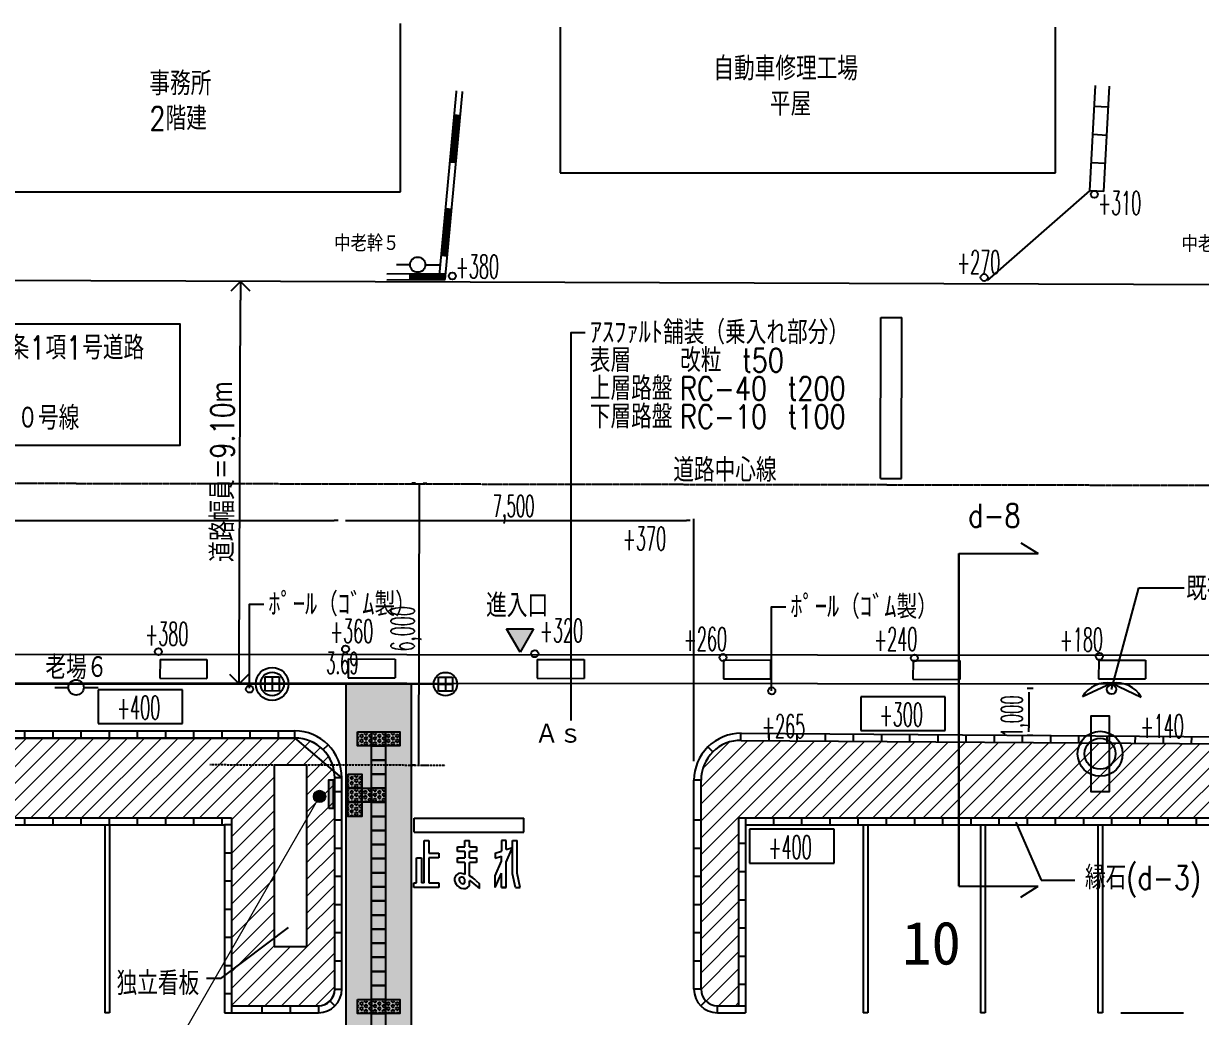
# Model space of a CAD drawing. Header units: millimetres. Extents: x 3721 to 423725, y 3529 to 115772.
# Drawn here: x 36546 to 61611, y 85933 to 107074 of the extents above; entities that cross this region are included whole.
import ezdxf

# ---------------------------------------------------------------- set-up
doc = ezdxf.new("R2010")
doc.units = ezdxf.units.MM
doc.header["$LTSCALE"] = 0.2
doc.linetypes.add('CENTER', pattern=[50.8, 31.75, -6.35, 6.35, -6.35])
doc.linetypes.add('HIDDEN', pattern=[0.375, 0.25, -0.125])
doc.layers.get('Defpoints').update_dxf_attribs({"color": 40})
for name, color, linetype in [('0-1', 7, 'Continuous'), ('0-9', 7, 'Continuous'), ('1_文字', 3, 'Continuous'), ('20_チェッカー', 1, 'Continuous'), ('92 設備記述', 3, 'Continuous'), ('A_緑地', 3, 'Continuous'), ('歩行者通路', 1, 'Continuous')]:
    doc.layers.add(name, color=color, linetype=linetype)
doc.layers.add('A_通芯', color=8, linetype='Continuous', plot=False)
doc.layers.add('改修範囲', color=1, linetype='Continuous', lineweight=9, true_color=0xff0000)
doc.layers.add('改修記述', color=1, linetype='Continuous', lineweight=9, true_color=0xff0000)
doc.styles.get("Standard").update_dxf_attribs({"font": 'simplex.shx', "width": 0.8, "height": 700, "bigfont": 'extfont2.shx'})
doc.styles.add('Standard-A', font='romans.shx', dxfattribs={"bigfont": 'extfont2.shx'})
doc.styles.add('ゴシック', font='MS Gothic.ttf', dxfattribs={"height": 4})
pattern_1 = [(0, (-428806.58, -4500), (0, 54.992613), [31.75, -63.5]), (120, (-428806.58, -4500), (-47.625, -27.4963066), [31.75, -63.5]), (60, (-428774.83, -4500), (-47.625, 27.4963066), [31.75, -63.5])]
pattern_2 = [(0, (-428806.58, 1200), (0, 54.992613), [31.75, -63.5]), (120, (-428806.58, 1200), (-47.625, -27.4963066), [31.75, -63.5]), (60, (-428774.83, 1200), (-47.625, 27.4963066), [31.75, -63.5])]

msp = doc.modelspace()

# ---------------------------------------------------------------- hatches: boundary and pattern name
at = {"layer": '1_文字'}
h = msp.add_hatch(color=8, dxfattribs=at)
h.dxf.hatch_style = 1
h.paths.add_polyline_path([(46833.6, 94186.8), (47121.8, 93687.6), (47410, 94186.8)])
at = {"layer": '20_チェッカー', "transparency": 33554687}
h = msp.add_hatch(dxfattribs=at)
h.set_pattern_fill('HEX', color=256, scale=10)
h.set_pattern_definition(pattern_2)
h.paths.add_polyline_path([(43957.8, 91992.9), (43657.8, 91992.9), (43657.8, 91692.9), (43957.8, 91692.9)])
h = msp.add_hatch(dxfattribs=at)
h.set_pattern_fill('HEX', color=256, scale=10)
h.set_pattern_definition(pattern_2)
h.paths.add_polyline_path([(44257.8, 91992.9), (43957.8, 91992.9), (43957.8, 91692.9), (44257.8, 91692.9)])
h = msp.add_hatch(dxfattribs=at)
h.set_pattern_fill('HEX', color=256, scale=10)
h.set_pattern_definition(pattern_2)
h.paths.add_polyline_path([(44557.8, 91992.9), (44257.8, 91992.9), (44257.8, 91692.9), (44557.8, 91692.9)])
h = msp.add_hatch(dxfattribs=at)
h.set_pattern_fill('HEX', color=256, scale=10)
h.set_pattern_definition([(0, (-429014.95, 300), (0, 54.992613), [31.75, -63.5]), (120, (-429014.95, 300), (-47.625, -27.4963066), [31.75, -63.5]), (60, (-428983.2, 300), (-47.625, 27.4963066), [31.75, -63.5])])
h.paths.add_polyline_path([(43749.5, 91092.9), (43449.5, 91092.9), (43449.5, 90792.9), (43749.5, 90792.9)])
h = msp.add_hatch(dxfattribs=at)
h.set_pattern_fill('HEX', color=256, scale=10)
h.set_pattern_definition([(0, (-429014.95, 0), (0, 54.992613), [31.75, -63.5]), (120, (-429014.95, 0), (-47.625, -27.4963066), [31.75, -63.5]), (60, (-428983.2, 0), (-47.625, 27.4963066), [31.75, -63.5])])
h.paths.add_polyline_path([(43749.5, 90792.9), (43449.5, 90792.9), (43449.5, 90492.9), (43749.5, 90492.9)])
h = msp.add_hatch(dxfattribs=at)
h.set_pattern_fill('HEX', color=256, scale=10)
h.set_pattern_definition([(0, (-429106.58, 0), (0, 54.992613), [31.75, -63.5]), (120, (-429106.58, 0), (-47.625, -27.4963066), [31.75, -63.5]), (60, (-429074.83, 0), (-47.625, 27.4963066), [31.75, -63.5])])
h.paths.add_polyline_path([(43957.8, 90792.9), (43749.5, 90792.9), (43749.5, 90492.9), (43957.8, 90492.9)])
h = msp.add_hatch(dxfattribs=at)
h.set_pattern_fill('HEX', color=256, scale=10)
h.set_pattern_definition([(0, (-428806.58, 0), (0, 54.992613), [31.75, -63.5]), (120, (-428806.58, 0), (-47.625, -27.4963066), [31.75, -63.5]), (60, (-428774.83, 0), (-47.625, 27.4963066), [31.75, -63.5])])
h.paths.add_polyline_path([(44257.8, 90792.9), (43957.8, 90792.9), (43957.8, 90492.9), (44257.8, 90492.9)])
h = msp.add_hatch(dxfattribs=at)
h.set_pattern_fill('HEX', color=256, scale=10)
h.set_pattern_definition([(0, (-429014.95, -300), (0, 54.992613), [31.75, -63.5]), (120, (-429014.95, -300), (-47.625, -27.4963066), [31.75, -63.5]), (60, (-428983.2, -300), (-47.625, 27.4963066), [31.75, -63.5])])
h.paths.add_polyline_path([(43749.5, 90492.9), (43449.5, 90492.9), (43449.5, 90192.9), (43749.5, 90192.9)])
h = msp.add_hatch(dxfattribs=at)
h.set_pattern_fill('HEX', color=256, scale=10)
h.set_pattern_definition(pattern_1)
h.paths.add_polyline_path([(43957.8, 86292.9), (43657.8, 86292.9), (43657.8, 85992.9), (43957.8, 85992.9)])
h = msp.add_hatch(dxfattribs=at)
h.set_pattern_fill('HEX', color=256, scale=10)
h.set_pattern_definition(pattern_1)
h.paths.add_polyline_path([(44257.8, 86292.9), (43957.8, 86292.9), (43957.8, 85992.9), (44257.8, 85992.9)])
h = msp.add_hatch(dxfattribs=at)
h.set_pattern_fill('HEX', color=256, scale=10)
h.set_pattern_definition(pattern_1)
h.paths.add_polyline_path([(44557.8, 86292.9), (44257.8, 86292.9), (44257.8, 85992.9), (44557.8, 85992.9)])
at = {"layer": 'A_緑地', "lineweight": 5}
h = msp.add_hatch(dxfattribs=at)
h.set_pattern_fill('ANSI31', color=8, scale=80)
h.set_pattern_definition([(45, (-1483.72, -3346.7), (-179.6051, 179.6051), [])])
h.paths.add_polyline_path([(20974.5, 90159.2), (40974.5, 90159.2), (40974.5, 86159.2), (42824.5, 86159.2, 0.4142161), (43174.5, 86509.2), (43174.4, 91009.4, 0.4142129), (42324.4, 91859.4), (20974.5, 91859.2)])
h.paths.add_polyline_path([(41882.5, 87424.5), (42582.4, 87424.5), (42582.4, 91284.5), (41882.5, 91284.5)], flags=16)
h = msp.add_hatch(dxfattribs=at)
h.set_pattern_fill('ANSI31', color=8, scale=80)
h.set_pattern_definition([(45, (-128275.32, -11562.6), (-179.60512, 179.60512), [])])
edge = h.paths.add_edge_path()
edge.add_line((83157.9, 74562.2), (83157.9, 64762.2))
edge.add_line((83157.9, 64762.2), (82174.5, 64762.2))
edge.add_line((82174.5, 64762.2), (82174.5, 60008.5))
edge.add_line((82174.5, 60008.5), (85170, 60008.5))
edge.add_line((85170, 60008.5), (83260.6, 73913.2))
edge.add_line((83260.6, 73913.2), (83405.9, 73933.1))
edge.add_line((83405.9, 73933.1), (82207.9, 82870.6))
edge.add_line((82207.9, 82870.6), (82077.5, 82852.4))
edge.add_line((82077.5, 82852.4), (80985.7, 90661.9))
edge.add_line((80985.7, 90661.9), (81115.3, 90732.8))
edge.add_line((81115.3, 90732.8), (80130, 91599.2))
edge.add_line((80130, 91599.2), (63680.2, 91722.9))
edge.add_line((63680.2, 91722.9), (51830.5, 91811.9))
edge.add_arc((51824.4, 90961.9), 850, 89.59182, 180.00049)
edge.add_line((50974.4, 90961.9), (50974.5, 86512.3))
edge.add_arc((51324.5, 86512.3), 350, 180.00049, 270)
edge.add_line((51324.5, 86162.3), (51774.5, 86162.3))
edge.add_line((51774.5, 86162.3), (51774.5, 90162.2))
edge.add_line((51774.5, 90162.2), (79624.5, 90162.2))
edge.add_line((79624.5, 90162.2), (79624.5, 86162.2))
edge.add_line((79624.5, 86162.2), (80757.9, 86162.2))
edge.add_line((80757.9, 86162.2), (80757.9, 76462.2))
edge.add_line((80757.9, 76462.2), (49557.9, 76462.1))
edge.add_line((49557.9, 76462.1), (49557.9, 74562.2))
edge.add_line((49557.9, 74562.2), (83157.9, 74562.2))
at = {"layer": '改修範囲', "transparency": 33554687}
h = msp.add_hatch(dxfattribs=at)
h.set_pattern_fill('ANSI36', color=256, scale=70)
h.set_pattern_definition([(45, (56287.12, 0), (117.86586, 432.1748), [555.625, -111.125, 0, -111.125])])
h.paths.add_polyline_path([(44807.8, 93011), (43407.8, 93011), (43407.9, 74242.9), (39665.9, 74242.9), (39665.9, 61008.5), (41065.9, 61008.5), (41065.9, 61742.9), (41855.1, 61742.9), (41852.6, 53228.5), (39487.9, 53228.5), (39487.9, 51257.4), (41845.9, 51257.4), (41845.9, 37058.5), (43245.9, 37058.5), (43245.9, 63142.9), (41065.9, 63142.9), (41065.9, 72842.9), (44807.8, 72842.9)])
at = {"layer": '改修記述'}
h = msp.add_hatch(color=256, dxfattribs=at)
h.dxf.hatch_style = 1
h.paths.add_polyline_path([(42981.2, 90617, -1), (42719.3, 90617, -1)])
at = {"layer": '歩行者通路', "transparency": 33554687}
h = msp.add_hatch(dxfattribs=at)
h.set_pattern_fill('ANGLE', color=256, angle=90)
h.set_pattern_definition([(90, (86106.004, 16108.5774), (-6.985, 4e-16), [5.08, -1.905]), (180, (86106.004, 16108.5774), (-9e-16, -6.985), [5.08, -1.905])])
h.paths.add_polyline_path([(43049.3, 90788.8), (43049.3, 90362.8), (43141.5, 90362.8), (43141.5, 90881)])
h.paths.add_polyline_path([(43091.3, 90972.2), (43049.3, 90930.3), (43049.3, 90788.8), (43141.5, 90881), (43141.5, 90972.2)])
h.paths.add_polyline_path([(43049.3, 90972.2), (43049.3, 90930.3), (43091.3, 90972.2)], flags=17)

# ---------------------------------------------------------------- linework, layer by layer
at = {"layer": '0-1', "color": 8, "linetype": 'Continuous'}
for p, q in [((44573.3, 103487.6), (44573.3, 107073.6)), ((47977.3, 106999.6), (47977.3, 103894.6)), ((58521.3, 103894.6), (58521.3, 106999.6)), ((45583, 103626.4), (45767.7, 105617.9)), ((45707.4, 103614.9), (45892.2, 105606.3)), ((45767.7, 105617.9), (45769.7, 105639.4)), ((45767.7, 105617.9), (45769.7, 105639.4)), ((45892.2, 105606.3), (45894.2, 105627.8)), ((45892.2, 105606.3), (45894.2, 105627.8)), ((59254.5, 103510.1), (59372.2, 105756)), ((59554.1, 103494.4), (59671.8, 105740.3)), ((59648.3, 105292), (59348.7, 105307.6)), ((45641.6, 104123.1), (45734, 105118.9)), ((45746.4, 105117.7), (45654, 104122)), ((45666.5, 104120.8), (45758.9, 105116.6)), ((45771.3, 105115.4), (45678.9, 104119.7)), ((45691.4, 104118.5), (45783.8, 105114.3)), ((45796.2, 105113.1), (45703.8, 104117.4)), ((45716.3, 104116.2), (45808.7, 105111.9)), ((45846, 105108.5), (45721.5, 105120)), ((45821.1, 105110.8), (45728.7, 104115.1)), ((45741.2, 104113.9), (45833.6, 105109.6)), ((59616.9, 104692.8), (59317.3, 104708.5)), ((45753.6, 104112.8), (45629.2, 104124.3)), ((59585.5, 104093.6), (59285.9, 104109.3)), ((47977.3, 103894.6), (58521.3, 103894.6)), ((45398.2, 101635), (45583, 103626.4)), ((45522.6, 101623.4), (45707.4, 103614.9)), ((35028.3, 103487.6), (44573.3, 103487.6)), ((57074, 101602.6), (59254.5, 103510.1)), ((59554.1, 103494.4), (59254.5, 103510.1)), ((45456.8, 102131.7), (45549.2, 103127.4)), ((45561.7, 103126.3), (45469.3, 102130.5)), ((45481.7, 102129.4), (45574.1, 103125.1)), ((45586.6, 103124), (45494.2, 102128.2)), ((45506.6, 102127.1), (45599, 103122.8)), ((45611.5, 103121.6), (45519, 102125.9)), ((45531.5, 102124.8), (45623.9, 103120.5)), ((45661.2, 103117), (45536.8, 103128.6)), ((45661.2, 103117), (45536.8, 103128.6)), ((45636.3, 103119.3), (45543.9, 102123.6)), ((45556.4, 102122.4), (45648.8, 103118.2)), ((45568.8, 102121.3), (45444.4, 102132.9)), ((45568.8, 102121.3), (45444.4, 102132.9)), ((44489.3, 101940.7), (44777.9, 101939.8)), ((45102.9, 101938.9), (45412.9, 101938.1)), ((95278.5, 101387.3), (33159.8, 101613.4)), ((41167.3, 101584.6), (41131.3, 101584.6)), ((44282, 101742.8), (45522.1, 101748.4)), ((44282.6, 101617.8), (45522.6, 101623.4)), ((44782.6, 101620.1), (44782, 101745.1)), ((44782.1, 101732.6), (45522.1, 101735.9)), ((45522.2, 101723.4), (44782.2, 101720.1)), ((44782.2, 101707.6), (45522.2, 101710.9)), ((45522.3, 101698.4), (44782.3, 101695.1)), ((44782.3, 101682.6), (45522.4, 101685.9)), ((45522.4, 101673.4), (44782.4, 101670.1)), ((44782.4, 101657.6), (45522.5, 101660.9)), ((45522.5, 101648.4), (44782.5, 101645.1)), ((44782.5, 101632.6), (45522.6, 101635.9)), ((54795.1, 97385.4), (54800.6, 100816.3)), ((54800.6, 100816.3), (55250.6, 100815.6)), ((55245.1, 97384.7), (55250.6, 100815.6)), ((44896.5, 97286.1), (44816.5, 97286.1)), ((44965.2, 91286.1), (44976.5, 97286.1)), ((45056.5, 97286.1), (45136.5, 97286.1)), ((54795.1, 97385.4), (55245.1, 97384.7)), ((50824.3, 91368), (50824.3, 96527)), ((20984.3, 96491), (43164.3, 96491)), ((43244.3, 96491), (43164.3, 96491)), ((43404.3, 96491), (43484.3, 96491)), ((43484.3, 96491), (50664.3, 96491)), ((50744.3, 96491), (50664.3, 96491)), ((57788.3, 96019.6), (58156.3, 95786.6)), ((56465.3, 88704.6), (56465.3, 95786.6)), ((56465.3, 95786.6), (56465.3, 88704.6)), ((56465.3, 95786.6), (58156.3, 95786.6)), ((59717.2, 92896.5), (60296.4, 95057.9)), ((60296.4, 95057.9), (61265.9, 95057.9)), ((8158, 93669), (95278.5, 93596.6)), ((39452.9, 93533.9), (39451.8, 93133.9)), ((39452.9, 93533.9), (40452.9, 93531.1)), ((40452.9, 93531.1), (40451.8, 93131.1)), ((43458.5, 93545.2), (43457.4, 93145.2)), ((43458.5, 93545.2), (44458.5, 93542.4)), ((44458.5, 93542.4), (44457.4, 93142.4)), ((47486.5, 93534), (47485.4, 93134)), ((47486.5, 93534), (48486.5, 93531.2)), ((48486.5, 93531.2), (48485.4, 93131.2)), ((51453.3, 93522.9), (51452.2, 93122.9)), ((51453.3, 93522.9), (52453.3, 93520.1)), ((52453.3, 93520.1), (52452.2, 93120.1)), ((55489.6, 93511.6), (55488.5, 93111.6)), ((55489.6, 93511.6), (56489.6, 93508.8)), ((56489.6, 93508.8), (56488.5, 93108.8)), ((59444.1, 93520.9), (59443, 93120.9)), ((59444.1, 93520.9), (60444.1, 93518.1)), ((60444.1, 93518.1), (60443, 93118.1)), ((8158, 93050.6), (95278.5, 92994.7)), ((39451.8, 93133.9), (40451.8, 93131.1)), ((41136.3, 93012.6), (41172.3, 93012.6)), ((43457.4, 93145.2), (44457.4, 93142.4)), ((45381.9, 92859.6), (45382.7, 93159.6)), ((45382.3, 93009.6), (45682.3, 93008.7)), ((45382.7, 93159.6), (45682.7, 93158.7)), ((45532.7, 93159.2), (45531.9, 92859.2)), ((45682.7, 93158.7), (45681.9, 92858.7)), ((47485.4, 93134), (48485.4, 93131.2)), ((51452.2, 93122.9), (52452.2, 93120.1)), ((55488.5, 93111.6), (56488.5, 93108.8)), ((59724.7, 93030), (59098.3, 92736.5)), ((59443, 93120.9), (60443, 93118.1)), ((59724.7, 93030), (60349.4, 92733.1)), ((37213.5, 92939), (37502.1, 92938.2)), ((37827.1, 92937.3), (38137.2, 92936.4)), ((39934.3, 92889.6), (38134.3, 92889.6)), ((38134.3, 92889.6), (38134.3, 92169.6)), ((39934.3, 92169.6), (39934.3, 92889.6)), ((45681.9, 92858.7), (45381.9, 92859.6)), ((58047.4, 92915.9), (57923.4, 92915.9)), ((57959.4, 92835.9), (57959.4, 92755.9)), ((57959.4, 92755.9), (57959.4, 92075.9)), ((54376.3, 92740.5), (54376.3, 92020.5)), ((56176.3, 92740.5), (54376.3, 92740.5)), ((56176.3, 92020.5), (56176.3, 92740.5)), ((20974.5, 92012.2), (42324.4, 92012.4)), ((36574.5, 91862.3), (36574.5, 92012.3)), ((37174.5, 91862.3), (37174.5, 92012.3)), ((37774.5, 91862.3), (37774.5, 92012.3)), ((38134.3, 92169.6), (39934.3, 92169.6)), ((38374.5, 91862.3), (38374.5, 92012.3)), ((38974.5, 91862.3), (38974.5, 92012.3)), ((39574.5, 91862.3), (39574.5, 92012.3)), ((40174.5, 91862.3), (40174.5, 92012.3)), ((40774.5, 91862.4), (40774.5, 92012.4)), ((41374.5, 91862.4), (41374.5, 92012.4)), ((41974.5, 91862.4), (41974.5, 92012.4)), ((42324.4, 91862.4), (42324.4, 92012.4)), ((54376.3, 92020.5), (56176.3, 92020.5)), ((57959.4, 91995.9), (57959.4, 92075.9)), ((20974.5, 91862.2), (42324.4, 91862.4)), ((43324.4, 91012.4), (42324.4, 91862.4)), ((51823.3, 91811.9), (51824.4, 91961.9)), ((51830.8, 91811.9), (63680.2, 91722.9)), ((51831.9, 91961.9), (63681.3, 91872.9)), ((52423.3, 91807.4), (52424.4, 91957.4)), ((53023.3, 91802.9), (53024.4, 91952.9)), ((53623.3, 91798.4), (53624.4, 91948.4)), ((54223.2, 91793.9), (54224.4, 91943.9)), ((54823.2, 91789.4), (54824.3, 91939.4)), ((55423.2, 91784.9), (55424.3, 91934.9)), ((56023.2, 91780.4), (56024.3, 91930.4)), ((56623.2, 91775.9), (56624.3, 91925.9)), ((57223.2, 91771.4), (57224.3, 91921.4)), ((57823.1, 91766.9), (57824.3, 91916.9)), ((58039.4, 91915.9), (57923.4, 91915.9)), ((58423.1, 91762.4), (58424.2, 91912.4)), ((59023.1, 91757.9), (59024.2, 91907.9)), ((59623.1, 91753.4), (59624.2, 91903.4)), ((60223.1, 91748.9), (60224.2, 91898.9)), ((60823.1, 91744.4), (60824.2, 91894.4)), ((61423, 91739.9), (61424.2, 91889.9)), ((42925.5, 91613.4), (43031.5, 91719.5)), ((51225.7, 91565.2), (51120, 91671.6)), ((44885.2, 91286.1), (44805.2, 91286.1)), ((45045.2, 91286.1), (45125.2, 91286.1)), ((43324.4, 91012.4), (43174.4, 91012.4)), ((43174.5, 86512.2), (43174.4, 91012.4)), ((43324.5, 86512.2), (43324.4, 91012.4)), ((50974.4, 90961.9), (50824.4, 90961.9)), ((50824.5, 86512.3), (50824.4, 90961.9)), ((50974.5, 86512.3), (50974.4, 90961.9)), ((43324.4, 90712.2), (43174.4, 90712.2)), ((20974.5, 90162.2), (40974.5, 90162.2)), ((20974.5, 90012.2), (40824.5, 90012.2)), ((36574.5, 90012.3), (36574.5, 90162.3)), ((37174.5, 90012.3), (37174.5, 90162.3)), ((37774.5, 90012.3), (37774.5, 90162.3)), ((38274.5, 90012.2), (38274.5, 86012.2)), ((38374.5, 90012.3), (38374.5, 90162.3)), ((38374.5, 90012.2), (38374.5, 86012.2)), ((38974.5, 90012.3), (38974.5, 90162.3)), ((39574.5, 90012.3), (39574.5, 90162.3)), ((40174.5, 90012.3), (40174.5, 90162.3)), ((40774.5, 90012.3), (40774.5, 90162.3)), ((40974.5, 90012.2), (40824.5, 90012.2)), ((40824.5, 90012.2), (40824.5, 86012.2)), ((40974.5, 90162.2), (40974.5, 86012.2)), ((43324.4, 90112.2), (43174.4, 90112.2)), ((44865.8, 89855.6), (44865.8, 90155.6)), ((44865.8, 90155.6), (47199.1, 90155.6)), ((47199.1, 89855.6), (47199.1, 90155.6)), ((50974.4, 90112.3), (50824.4, 90112.3)), ((51774.5, 90162.2), (51774.5, 86162.3)), ((51774.5, 90162.2), (79624.5, 90162.2)), ((51924.5, 90162.2), (51924.5, 86012.2)), ((51924.5, 90012.2), (79474.5, 90012.2)), ((52524.5, 90012.2), (52524.5, 90162.2)), ((53124.5, 90012.2), (53124.5, 90162.2)), ((53724.5, 90012.2), (53724.5, 90162.2)), ((54324.5, 90012.2), (54324.5, 90162.2)), ((54424.5, 90012.2), (54424.5, 86012.2)), ((54524.5, 90012.2), (54524.5, 86012.2)), ((54924.5, 90012.2), (54924.5, 90162.2)), ((55524.5, 90012.2), (55524.5, 90162.2)), ((56124.5, 90012.2), (56124.5, 90162.2)), ((56724.5, 90012.2), (56724.5, 90162.2)), ((56924.5, 90012.2), (56924.5, 86012.2)), ((57024.5, 90012.2), (57024.5, 86012.2)), ((57324.5, 90012.2), (57324.5, 90162.2)), ((57924.5, 90012.2), (57924.5, 90162.2)), ((58524.5, 90012.2), (58524.5, 90162.2)), ((59124.5, 90012.2), (59124.5, 90162.2)), ((59424.5, 90012.2), (59424.5, 86012.2)), ((59524.5, 90012.2), (59524.5, 86012.2)), ((59724.5, 90012.2), (59724.5, 90162.2)), ((60324.5, 90012.2), (60324.5, 90162.2)), ((60924.5, 90012.2), (60924.5, 90162.2)), ((61524.5, 90012.2), (61524.5, 90162.2)), ((44865.8, 89855.6), (47199.1, 89855.6)), ((52008.1, 89918.4), (52008.1, 89198.4)), ((53808.1, 89918.4), (52008.1, 89918.4)), ((53808.1, 89198.4), (53808.1, 89918.4)), ((43324.4, 89512.2), (43174.4, 89512.2)), ((45074.9, 88776), (45075, 89676)), ((45075, 89676), (45175, 89676)), ((45175, 89676), (45175, 89409.3)), ((45791.6, 89442.7), (45791.6, 89542.7)), ((45791.6, 89542.7), (45941.6, 89542.7)), ((45941.6, 89542.7), (45941.6, 89676)), ((45941.6, 89676), (46041.6, 89676)), ((46041.6, 89542.7), (46041.6, 89676)), ((46041.6, 89542.7), (46191.6, 89542.7)), ((46041.6, 89542.7), (46191.6, 89542.7)), ((46191.6, 89542.7), (46191.6, 89442.7)), ((46725, 89676), (46725, 89453)), ((46825, 89676), (46725, 89676)), ((46824.9, 89220.4), (46957.2, 89529)), ((46825, 89485.7), (46825, 89676)), ((46825, 89485.7), (46957.2, 89529)), ((46958.3, 89676), (47058.3, 89676)), ((46958.3, 88970.7), (46958.3, 89676)), ((47058.3, 88981.5), (47058.3, 89676)), ((50974.4, 89512.3), (50824.4, 89512.3)), ((51924.4, 89612.3), (51774.4, 89612.3)), ((40974.5, 89412.2), (40824.5, 89412.2)), ((44918.3, 89309.3), (45018.3, 89309.3)), ((44918.3, 88776), (44918.3, 89309.3)), ((45018.3, 89309.3), (45018.3, 88776)), ((45175, 89309.3), (45174.9, 88776)), ((45175, 89409.3), (45391.6, 89409.3)), ((45175, 89409.3), (45391.6, 89409.3)), ((45391.6, 89309.4), (45175, 89309.3)), ((45391.6, 89409.3), (45391.6, 89309.4)), ((45941.6, 89442.7), (45791.6, 89442.7)), ((45791.6, 89209.3), (45791.6, 89309.3)), ((45791.6, 89309.3), (45941.6, 89309.3)), ((45941.6, 89442.7), (45941.6, 89309.3)), ((46041.6, 89309.3), (46041.6, 89442.7)), ((46191.6, 89442.7), (46041.6, 89442.7)), ((46041.6, 89309.3), (46191.6, 89309.3)), ((46041.6, 89309.3), (46191.6, 89309.3)), ((46191.6, 89309.3), (46191.6, 89209.3)), ((46591.6, 89409.3), (46725, 89453)), ((46591.6, 89409.3), (46591.6, 89304.1)), ((46591.6, 89304.1), (46725, 89347.8)), ((46591.6, 88929.8), (46724.9, 89241)), ((46724.9, 89241), (46725, 89347.8)), ((45941.6, 89209.3), (45791.6, 89209.3)), ((45941.6, 89209.3), (45941.6, 88954)), ((46041.6, 88926.5), (46041.6, 89209.3)), ((46191.6, 89209.3), (46041.6, 89209.3)), ((46591.6, 88676), (46724.9, 88987.1)), ((46724.9, 88676), (46724.9, 88987.1)), ((46824.9, 88676), (46824.9, 89220.4)), ((47124.9, 88676), (47058.3, 88981.5)), ((51924.5, 89012.3), (51774.5, 89012.3)), ((52008.1, 89198.4), (53808.1, 89198.4)), ((40974.5, 88812.2), (40824.5, 88812.2)), ((43324.4, 88912.2), (43174.4, 88912.2)), ((44858.3, 88776), (44918.3, 88776)), ((44858.3, 88676), (44858.3, 88776)), ((45074.9, 88776), (45018.3, 88776)), ((45174.9, 88776), (45391.6, 88776)), ((45391.6, 88776), (45391.6, 88676)), ((45906.1, 88757.3), (45941.6, 88776.2)), ((45941.6, 88776.2), (45941.6, 88853.6)), ((46041.6, 88716.3), (46041.6, 88823.1)), ((46090.9, 88790.9), (46258.3, 88656.2)), ((46180.9, 88828), (46258.3, 88760)), ((46258.3, 88656.2), (46258.3, 88760)), ((46591.6, 88676), (46591.6, 88929.8)), ((47022.6, 88676), (46958.3, 88970.7)), ((50974.5, 88912.3), (50824.5, 88912.3)), ((45391.6, 88676), (44858.3, 88676)), ((45958.3, 88656.2), (46003.1, 88676.8)), ((46003.1, 88676.8), (46041.6, 88716.3)), ((46824.9, 88676), (46724.9, 88676)), ((46724.9, 88676), (46824.9, 88676)), ((47022.6, 88676), (47124.9, 88676)), ((56465.3, 88704.6), (58156.3, 88704.6)), ((57788.3, 88471.6), (58156.3, 88704.6)), ((43324.5, 88312.2), (43174.5, 88312.2)), ((50974.5, 88312.3), (50824.5, 88312.3)), ((51924.5, 88412.3), (51774.5, 88412.3)), ((40974.5, 88212.2), (40824.5, 88212.2)), ((51924.5, 87812.3), (51774.5, 87812.3)), ((40974.5, 87612.2), (40824.5, 87612.2)), ((43324.5, 87712.2), (43174.5, 87712.2)), ((50974.5, 87712.3), (50824.5, 87712.3)), ((40974.5, 87012.2), (40824.5, 87012.2)), ((43324.5, 87112.2), (43174.5, 87112.2)), ((50974.5, 87112.3), (50824.5, 87112.3)), ((51924.5, 87212.3), (51774.5, 87212.3)), ((43174.5, 86512.2), (43324.5, 86512.2)), ((50974.5, 86512.3), (50824.5, 86512.3)), ((51924.5, 86612.3), (51774.5, 86612.3)), ((40974.5, 86412.2), (40824.5, 86412.2)), ((43072, 86264.7), (43178, 86158.6)), ((50970.9, 86158.7), (51077, 86264.8)), ((38374.5, 86012.2), (38274.5, 86012.2)), ((40824.5, 86012.2), (42824.5, 86012.2)), ((40974.5, 86162.2), (42824.5, 86162.2)), ((41624.5, 86162.2), (41624.5, 86012.2)), ((42224.5, 86162.2), (42224.5, 86012.2)), ((42824.5, 86162.2), (42824.5, 86012.2)), ((51324.5, 86012.3), (51324.5, 86162.3)), ((51324.5, 86162.3), (51924.5, 86162.3)), ((51324.5, 86012.3), (51924.5, 86012.3)), ((54524.5, 86012.2), (54424.5, 86012.2)), ((57024.5, 86012.2), (56924.5, 86012.2)), ((59524.5, 86012.2), (59424.5, 86012.2)), ((59915.3, 86012.6), (61252.3, 86012.6))]:
    msp.add_line(p, q, dxfattribs=at)
at = {"layer": '0-1', "color": 8}
for p, q in [((14924.5, 93012.2), (41841.1, 93012.4)), ((41690.6, 92862.8), (41691.5, 93162.8)), ((41691.1, 93012.8), (41991.1, 93011.9)), ((41691.5, 93162.8), (41991.5, 93161.9)), ((41841.5, 93162.4), (41840.6, 92862.4)), ((41841.1, 93012.4), (45532.3, 93009.2)), ((41991.5, 93161.9), (41990.6, 92861.9)), ((41990.6, 92861.9), (41690.6, 92862.8))]:
    msp.add_line(p, q, dxfattribs=at)
at = {"layer": '0-1', "color": 8, "linetype": 'HIDDEN', "ltscale": 50}
msp.add_line((40512.7, 91294.5), (45523.1, 91285.1), dxfattribs=at)
at = {"layer": '0-1', "color": 8, "linetype": 'Continuous', "const_width": 0.004}
for points in [[(44897.1, 97286.1, 1), (45055.9, 97286.1, 1)], [(44897.1, 97286.1, 1), (45055.9, 97286.1, 1)], [(43244.9, 96491, 1), (43403.7, 96491, 1)], [(43244.9, 96491, 1), (43403.7, 96491, 1)], [(50744.9, 96491, 1), (50903.7, 96491, 1)], [(57880, 92915.9, 1), (58038.8, 92915.9, 1)], [(57880, 91915.9, 1), (58038.8, 91915.9, 1)], [(44885.8, 91286.1, 1), (45044.6, 91286.1, 1)], [(44885.8, 91286.1, 1), (45044.6, 91286.1, 1)], [(61136.9, 86012.6, 1), (61295.7, 86012.6, 1)]]:
    msp.add_lwpolyline(points, format="xyb", close=True, dxfattribs=at)
at = {"layer": '0-1', "color": 8, "linetype": 'Continuous'}
msp.add_lwpolyline([(52477.2, 92869.3), (52477.2, 94653.6), (52777.2, 94653.6)], dxfattribs=at)
msp.add_lwpolyline([(59274.5, 90725.6), (59674.5, 90725.6), (59674.5, 92325.6), (59274.5, 92325.6), (59274.5, 90725.6), (59274.5, 90725.6)], close=True, dxfattribs=at)
at = {"layer": '0-1', "color": 8}
msp.add_lwpolyline([(42184.7, 87825.5), (40741, 86738.4), (40441, 86738.4)], dxfattribs=at)
at = {"layer": '0-1', "color": 8, "linetype": 'Continuous'}
for centre, radius in [((59351.4, 103438.8), 75), ((44940.4, 101939.4), 162.5), ((45678.3, 101698.1), 75), ((57004.6, 101666.5), 75), ((39418.5, 93699.3), 75), ((43404.3, 93755.7), 75), ((47434.7, 93654.4), 75), ((51442.6, 93575.6), 75), ((55518.3, 93564.2), 75), ((59459, 93598.3), 75), ((37664.6, 92937.8), 162.5), ((59717.2, 92896.5), 100), ((52481.1, 92865.6), 75), ((59474.5, 91525.6), 479.7), ((59474.5, 91525.6), 329.7)]:
    msp.add_circle(centre, radius, dxfattribs=at)
at = {"layer": '0-1', "color": 8}
for centre, radius in [((41841.1, 93012.4), 350), ((41841.1, 93012.4), 250), ((45532.3, 93009.2), 250)]:
    msp.add_circle(centre, radius, dxfattribs=at)
at = {"layer": '0-1', "color": 8, "linetype": 'Continuous'}
for centre, radius, start, end in [((59627.7, 92421.7), 616, 80.9434, 149.2628), ((59818.2, 92421.2), 616, 30.4172, 98.7366), ((42324.4, 91012.4), 1000, 0, 90.0004), ((42324.4, 91012.4), 850, 0, 90.0004), ((51824.4, 90961.9), 1000, 89.57, 180.0005), ((51824.4, 90961.9), 850, 89.57, 180.0005), ((45858.6, 88841.9), 139.5, 53.4996, 165.8251), ((45934.7, 88866.5), 211.5, 177.4038, 276.4112), ((45918.2, 88853.5), 96.9, 167.0311, 262.837), ((45875.8, 88826.8), 71.1, 22.1537, 137.0332), ((45852.5, 88511.2), 456.3, 43.9608, 65.5145), ((46013.7, 88726.7), 100.4, 39.7555, 73.8519), ((42824.5, 86512.2), 350, 270, 0), ((42824.5, 86512.2), 500, 270, 0), ((51324.5, 86512.3), 500, 180.0005, 270), ((51324.5, 86512.3), 350, 180.0005, 270)]:
    msp.add_arc(centre, radius, start, end, dxfattribs=at)
at = {"layer": '0-9', "color": 8, "linetype": 'Continuous'}
msp.add_lwpolyline([(41882.5, 87424.5), (42582.4, 87424.5), (42582.4, 91284.5), (41882.5, 91284.5), (41882.5, 87424.5)], close=True, dxfattribs=at)
at = {"layer": '20_チェッカー'}
for points in [[(43657.8, 91992.9), (43957.8, 91992.9), (43957.8, 91692.9), (43657.8, 91692.9)], [(43957.8, 91992.9), (44257.8, 91992.9), (44257.8, 91692.9), (43957.8, 91692.9)], [(44257.8, 91992.9), (44557.8, 91992.9), (44557.8, 91692.9), (44257.8, 91692.9)], [(43957.8, 91692.9), (44257.8, 91692.9), (44257.8, 91392.9), (43957.8, 91392.9)], [(43957.8, 91392.9), (44257.8, 91392.9), (44257.8, 91092.9), (43957.8, 91092.9)], [(43449.5, 91092.9), (43749.5, 91092.9), (43749.5, 90792.9), (43449.5, 90792.9)], [(43957.8, 91092.9), (44257.8, 91092.9), (44257.8, 90792.9), (43957.8, 90792.9)], [(43449.5, 90792.9), (43749.5, 90792.9), (43749.5, 90492.9), (43449.5, 90492.9)], [(43749.5, 90792.9), (43957.8, 90792.9), (43957.8, 90492.9), (43749.5, 90492.9)], [(43957.8, 90792.9), (44257.8, 90792.9), (44257.8, 90492.9), (43957.8, 90492.9)], [(43449.5, 90492.9), (43749.5, 90492.9), (43749.5, 90192.9), (43449.5, 90192.9)], [(43957.8, 90492.9), (44257.8, 90492.9), (44257.8, 90192.9), (43957.8, 90192.9)], [(43957.8, 90192.9), (44257.8, 90192.9), (44257.8, 89892.9), (43957.8, 89892.9)], [(43957.8, 89892.9), (44257.8, 89892.9), (44257.8, 89592.9), (43957.8, 89592.9)], [(43957.8, 89592.9), (44257.8, 89592.9), (44257.8, 89292.9), (43957.8, 89292.9)], [(43957.8, 89292.9), (44257.8, 89292.9), (44257.8, 88992.9), (43957.8, 88992.9)], [(43957.8, 88992.9), (44257.8, 88992.9), (44257.8, 88692.9), (43957.8, 88692.9)], [(43957.8, 88692.9), (44257.8, 88692.9), (44257.8, 88392.9), (43957.8, 88392.9)], [(43957.8, 88392.9), (44257.8, 88392.9), (44257.8, 88092.9), (43957.8, 88092.9)], [(43957.8, 88092.9), (44257.8, 88092.9), (44257.8, 87792.9), (43957.8, 87792.9)], [(43957.8, 87792.9), (44257.8, 87792.9), (44257.8, 87492.9), (43957.8, 87492.9)], [(43957.8, 87492.9), (44257.8, 87492.9), (44257.8, 87192.9), (43957.8, 87192.9)], [(43957.8, 87192.9), (44257.8, 87192.9), (44257.8, 86892.9), (43957.8, 86892.9)], [(43957.8, 86892.9), (44257.8, 86892.9), (44257.8, 86592.9), (43957.8, 86592.9)], [(43957.8, 86592.9), (44257.8, 86592.9), (44257.8, 86292.9), (43957.8, 86292.9)], [(43657.8, 86292.9), (43957.8, 86292.9), (43957.8, 85992.9), (43657.8, 85992.9)], [(43957.8, 86292.9), (44257.8, 86292.9), (44257.8, 85992.9), (43957.8, 85992.9)], [(44257.8, 86292.9), (44557.8, 86292.9), (44557.8, 85992.9), (44257.8, 85992.9)], [(43957.8, 85992.9), (44257.8, 85992.9), (44257.8, 85692.9), (43957.8, 85692.9)]]:
    msp.add_lwpolyline(points, close=True, dxfattribs=at)
at = {"layer": '92 設備記述', "color": 8}
for p, q in [((40966.6, 101385.3), (41167.3, 101584.6)), ((41167.3, 101584.6), (41165.8, 101184.6)), ((41167.3, 101584.6), (41366.6, 101383.8)), ((41137.3, 93412.6), (41166.3, 101184.6)), ((46833.6, 94186.8), (47410, 94186.8)), ((47121.8, 93687.6), (46833.6, 94186.8)), ((47410, 94186.8), (47121.8, 93687.6)), ((41136.3, 93012.6), (41137.8, 93412.5)), ((41136.3, 93012.6), (40937, 93213.3)), ((41337, 93211.8), (41136.3, 93012.6)), ((57675.6, 90070.2), (58215.7, 88832)), ((58215.7, 88832), (58937.7, 88832))]:
    msp.add_line(p, q, dxfattribs=at)
msp.add_lwpolyline([(32433.2, 100679.8), (39875.5, 100679.8), (39875.5, 98086.5), (32433.2, 98086.5), (32433.2, 100679.8), (32433.2, 100679.8)], close=True, dxfattribs=at)
for points in [[(48205.8, 92236.3), (48205.8, 100497.8), (48505.8, 100497.8)], [(41360.1, 92924), (41360.1, 94708.4), (41660.1, 94708.4)]]:
    msp.add_lwpolyline(points, dxfattribs=at)
msp.add_circle((41358.7, 92902.4), 75, dxfattribs=at)
at = {"layer": 'A_緑地', "color": 8}
for p, q in [((20974.5, 91859.2), (42324.4, 91859.4)), ((43174.5, 86509.2), (43174.4, 91009.4)), ((20974.5, 90159.2), (40974.5, 90159.2)), ((40974.5, 90159.2), (40974.5, 86159.2)), ((40974.5, 86159.2), (42824.5, 86159.2))]:
    msp.add_line(p, q, dxfattribs=at)
for centre, radius, start, end in [((42324.4, 91009.4), 850, 0, 90.0004), ((42824.5, 86509.2), 350, 270, 0)]:
    msp.add_arc(centre, radius, start, end, dxfattribs=at)
at = {"layer": 'A_通芯', "color": 8, "linetype": 'CENTER', "ltscale": 2}
msp.add_line((8399.2, 97332), (83161.5, 97209.1), dxfattribs=at)
at = {"layer": '改修記述'}
msp.add_line((42850.3, 90617), (38932.3, 83817.8), dxfattribs=at)
msp.add_circle((42850.3, 90617), 130.9, dxfattribs=at)
at = {"layer": '歩行者通路'}
msp.add_lwpolyline([(43407.8, 93011), (43407.9, 74242.9), (39665.9, 74242.9), (39665.9, 61008.5), (41065.9, 61008.5), (41065.9, 61742.9), (41855.1, 61742.9), (41852.6, 53228.5), (39487.9, 53228.5), (39487.9, 51257.4), (41845.9, 51257.4), (41845.9, 37058.5), (43245.9, 37058.5), (43245.9, 63142.9), (41065.9, 63142.9), (41065.9, 72842.9), (44807.8, 72842.9), (44807.8, 93011), (43407.8, 93011)], dxfattribs=at)
msp.add_lwpolyline([(43049.3, 90362.8), (43049.3, 90972.2), (43141.5, 90972.2), (43141.5, 90362.8)], close=True, dxfattribs=at)

# ---------------------------------------------------------------- texts
at = {"layer": '0-1', "color": 8, "width": 0.5}
for s, height, rotation, p in [('+310', 500, 359.84, (59428.1, 103004.7)), ('+380', 500, 359.84, (45750.4, 101650.3)), ('+270', 500, 359.84, (56426.5, 101744.5)), ('+370', 500, 359.84, (49308.2, 95858.7)), ('6,000', 500, 89.8919, (44869.8, 93705)), ('+380', 500, 359.84, (39134.4, 93831.6)), ('+360', 500, 359.84, (43072.7, 93889.8)), ('+320', 500, 359.84, (47541.2, 93902.3)), ('+260', 500, 359.84, (50606.1, 93719.8)), ('+240', 500, 359.84, (54659.5, 93718.4)), ('+180', 500, 359.84, (58613.1, 93707.9)), ('+400', 500, 359.84, (38535.7, 92260.6)), ('+300', 500, 359.84, (54777.8, 92111.4)), ('1,000', 460, 90, (57823.4, 91881.1)), ('+265', 500, 359.84, (52272, 91863.8)), ('+140', 500, 359.84, (60335.6, 91863.8)), ('+400', 500, 359.84, (52409.6, 89289.4))]:
    msp.add_text(s, height=height, rotation=rotation, dxfattribs=at).set_placement(p)
for s, p in [('7,500', (46539.5, 96571)), ('3.69', (42992.5, 93230.3))]:
    msp.add_text(s, height=460, dxfattribs=at).set_placement(p)
at = {"layer": '0-1', "color": 8}
msp.add_text('Ａｓ', height=460, dxfattribs=at).set_placement((47435.7, 91718.4))
at = {"layer": '92 設備記述', "color": 8, "style": 'Standard-A'}
for s, height, width, p in [('自動車修理工場', 500, 0.8, (51237.5, 105864.8)), ('事務所', 500, 0.8, (39227.2, 105546.8)), ('平屋', 500, 0.8, (52441.1, 105110.3)), ('2階建', 500, 0.8, (39227.2, 104801.9)), ('中老幹５', 350, 0.9, (43163.5, 102219.7)), ('中老幹６', 350, 0.9, (61208.9, 102205.8)), ('ｱｽﾌｧﾙﾄ舗装（乗入れ部分）', 500, 0.8, (48605.8, 100247.8)), ('前面道路：法42条1項1号道路', 500, 0.8, (32904.3, 99921)), ('表層', 500, 0.8, (48605.8, 99654.3)), ('改粒\u3000t50', 500, 0.8, (50529.1, 99654.3)), ('上層路盤', 500, 0.8, (48605.8, 99054.3)), ('RC-40\u3000t200', 500, 0.8, (50529.1, 99054.3)), ('下層路盤', 500, 0.8, (48605.8, 98454.3)), ('市道：座間市道１０号線', 500, 0.8, (32895, 98425.4)), ('RC-10\u3000t100', 500, 0.8, (50529.1, 98454.3)), ('道路中心線', 500, 0.8, (50383.5, 97316.1)), ('d-8', 500, 0.8, (56664.7, 96348.4)), ('既存カーブミラー', 500, 0.8, (61306.5, 94790.4)), ('ﾎﾟｰﾙ（ｺﾞﾑ製）', 500, 0.8, (41760.1, 94458.4)), ('進入口', 500, 0.8, (46397.5, 94432.5)), ('ﾎﾟｰﾙ（ｺﾞﾑ製）', 500, 0.8, (52877.2, 94403.6)), ('老場６', 500, 0.8, (37011.9, 93115.2)), ('縁石(d-3)', 500, 0.8, (59151.9, 88637.4)), ('独立看板', 500, 0.8, (38527.7, 86388.4))]:
    msp.add_text(s, height=height, dxfattribs=dict(at, width=width)).set_placement(p)
at = {"layer": '92 設備記述', "color": 8, "style": 'Standard-A', "width": 0.8}
msp.add_text('道路幅員＝9.10ｍ', height=500, rotation=90, dxfattribs=at).set_placement((41033.6, 95609.4))
at = {"layer": 'Defpoints', "color": 8, "style": 'ゴシック'}
msp.add_text('10', height=920, dxfattribs=at).set_placement((55257.5, 87038.3))

doc.saveas('drawing.dxf')
